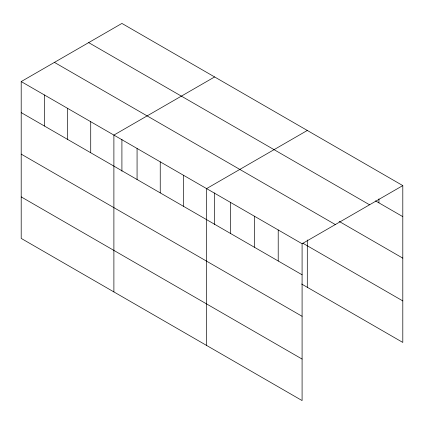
<?xml version="1.0" encoding="UTF-8"?>
<svg xmlns="http://www.w3.org/2000/svg" width="424" height="424" viewBox="0 0 424 424"><rect width="100%" height="100%" fill="white"/><g stroke="black" fill="none" stroke-linecap="round" stroke-linejoin="round"><path stroke-width="0.64" d="M21.2 81.572L302.089 243.742L302.089 400.574L21.2 238.405L21.2 81.572L121.911 23.426L402.8 185.595L402.8 342.428L301.644 284.027M214.608 76.945L113.892 135.086L113.892 291.919M307.299 130.46L206.589 188.606L206.589 345.433M302.089 243.742L402.8 185.595M375.516 200.886L402.8 216.638M88.68 42.617L369.564 204.787M339.131 221.392L402.8 258.147M54.436 62.386L335.32 224.556M302.778 243.169L402.8 300.918M21.2 112.614L302.089 274.784M21.2 154.124L302.089 316.293M21.2 196.895L302.089 359.064M378.924 198.893L378.924 202.852M307.299 239.947L307.299 287.292M278.213 229.956L278.213 260.999M254.336 216.171L254.336 247.213M230.46 202.391L230.46 233.433M214.608 192.915L214.608 224.694M183.412 175.223L183.412 206.265M160.24 161.846L160.24 192.888M137.069 148.469L137.069 179.511M121.911 139.395L121.911 171.179M90.72 121.709L90.72 152.751M67.549 108.332L67.549 139.374M44.372 94.95L44.372 125.992"/></g></svg>
